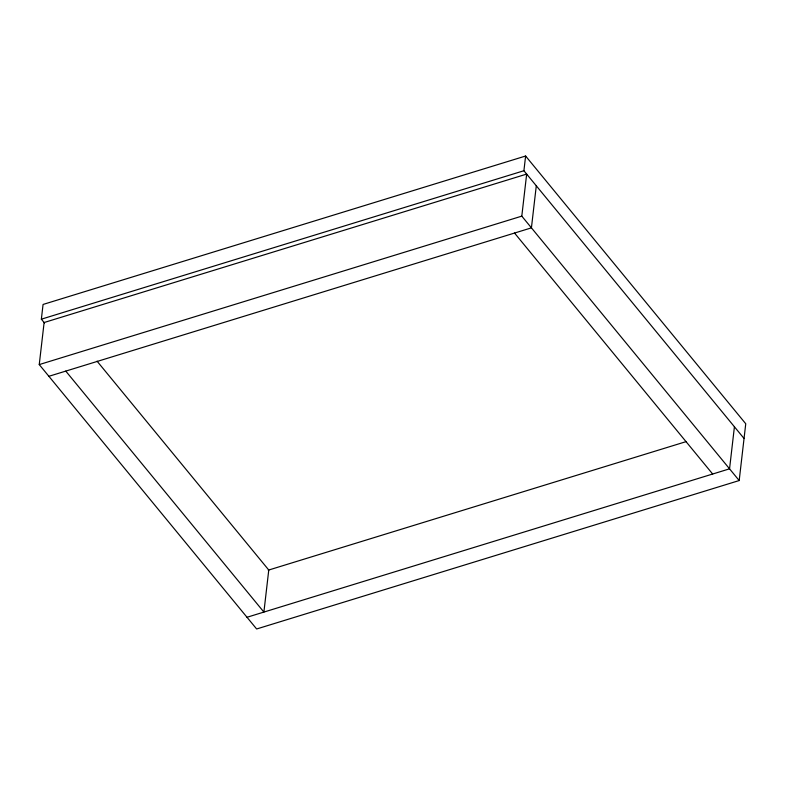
<?xml version="1.0" encoding="UTF-8"?>
<svg xmlns="http://www.w3.org/2000/svg" width="785" height="785" viewBox="0 0 785 785"><rect width="100%" height="100%" fill="white"/><g stroke="black" fill="none" stroke-linecap="round" stroke-linejoin="round"><path stroke-width="1.18" d="M44.48 322.959L41.36 319.181L43.067 304.452L525.616 156.019L745.75 423.763L739.185 480.548L256.636 628.981L39.25 364.583L44.117 322.527L526.666 174.084L521.799 216.14L739.185 480.548M744.043 438.481L523.909 170.737L525.616 156.019M536.292 185.8L531.425 227.856L48.886 376.3M734.417 426.775L729.55 468.831L247 617.275M41.36 319.181L523.909 170.737M39.25 364.583L521.799 216.14M268.264 570.175L686.394 441.543M514.538 233.047L712.662 474.022M97.055 361.169L268.764 570.018L263.897 612.074L65.773 371.099"/></g></svg>
